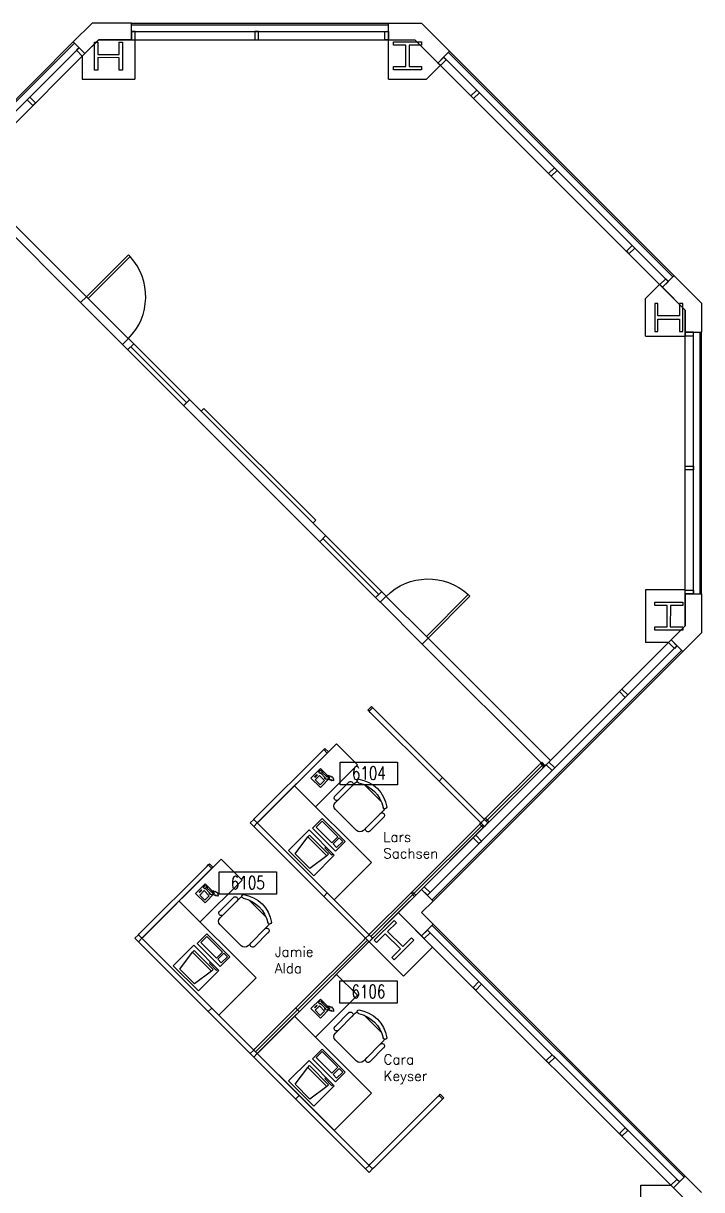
# Model space of a CAD drawing. Header units: inches. Extents: x 843 to 4631, y 843 to 3384.
# Drawn here: x 2972 to 3384, y 2676 to 3384 of the extents above; entities that cross this region are included whole.
import ezdxf
from ezdxf.enums import TextEntityAlignment as Align

# ---------------------------------------------------------------- set-up
doc = ezdxf.new("R2010")
doc.units = ezdxf.units.IN
doc.header["$MEASUREMENT"] = 0
doc.layers.get('0').update_dxf_attribs({"linetype": 'CONTINUOUS'})
for name, color, linetype in [('CHAIRS', 4, 'CONTINUOUS'), ('CPU', 6, 'CONTINUOUS'), ('E-B-FURR', 6, 'CONTINUOUS'), ('E-B-GLAZ', 8, 'CONTINUOUS'), ('E-B-MULL', 8, 'CONTINUOUS'), ('E-B-SHEL', 2, 'CONTINUOUS'), ('E-C-HEAD', 5, 'CONTINUOUS'), ('E-F-DOOR', 3, 'CONTINUOUS'), ('E-S-COLM', 8, 'CONTINUOUS'), ('EMPLOYEE', 1, 'CONTINUOUS'), ('FURNITURE', 3, 'CONTINUOUS'), ('PANELS_201', 6, 'CONTINUOUS'), ('PHONES', 4, 'CONTINUOUS'), ('RMNUM', 40, 'CONTINUOUS')]:
    doc.layers.add(name, color=color, linetype=linetype)
doc.styles.add('ARCHITXT', font='simplex.shx')
doc.styles.add('ROMANS', font='romans', dxfattribs={"width": 0.75, "height": 8})

# ---------------------------------------------------------------- blocks, each defined once
blk = doc.blocks.new('DR-36')
for p, q in [((0, 36), (0, 0)), ((0, 36), (1.5, 36)), ((1.5, 36), (1.5, 0)), ((0, 0), (1.5, 0))]:
    blk.add_line(p, q)
blk.add_arc((0, 0), 36, 0, 87.61406)
blk = doc.blocks.new('RMNUM')
at = {"layer": 'RMNUM'}
blk.add_lwpolyline([(-16.33354, 6.674702), (18.388073, 6.674702), (18.388073, -6.982766), (-16.33354, -6.982766), (-16.33354, 6.674702)], dxfattribs=at)
at = {"layer": 'RMNUM', "style": 'ROMANS', "width": 0.75}
blk.add_attdef('NUMBER', text='', height=8, dxfattribs=at).set_placement((1.027267, 0.114097), align=Align.MIDDLE_CENTER)
blk = doc.blocks.new('DESK2')
for p, q in [((33, 0), (-33, 0)), ((-33, 0), (-33, -68)), ((33, -32), (33, 0)), ((-33, -32), (33, -32)), ((-15, -68), (-15, -32)), ((-33, -68), (-15, -68))]:
    blk.add_line(p, q)
blk = doc.blocks.new('RECTANG')
for p, q in [((1, 1), (0, 1)), ((0, 1), (0, 0)), ((1, 0), (1, 1)), ((0, 0), (1, 0))]:
    blk.add_line(p, q)
blk = doc.blocks.new('IBMAT', base_point=(61, 306))
for p, q in [((75, 307), (75, 306)), ((81, 307), (75, 307)), ((81, 306), (81, 307))]:
    blk.add_line(p, q)
at = {"xscale": 21, "yscale": 17, "zscale": 21}
blk.add_blockref('RECTANG', (61, 306), dxfattribs=at)
blk = doc.blocks.new('KEYBOARD', base_point=(60, 294))
for p, xscale, yscale, zscale in [((60, 294), 19, 8, 19), ((61, 295), 13, 5, 13), ((75, 295), 3, 5, 3)]:
    blk.add_blockref('RECTANG', p, dxfattribs=dict(xscale=xscale, yscale=yscale, zscale=zscale))
blk = doc.blocks.new('COMPUTER')
for p, q in [((-6.64, 16.23), (-8.5, 3.5)), ((6.08, 16.23), (-6.64, 16.23)), ((8, 3.5), (6.08, 16.23)), ((-8.5, 3.5), (-8.5, 2.04)), ((8, 3.5), (-8.5, 3.5)), ((-8.5, 2.04), (8, 2.04)), ((8, 2.04), (8, 3.5))]:
    blk.add_line(p, q)
at = {"xscale": 1.033846153846154, "yscale": 1.033846153846154, "zscale": 1.033846153846154}
for name, p in [('IBMAT', (-10.86, 0)), ('KEYBOARD', (-10.05, -10.5))]:
    blk.add_blockref(name, p, dxfattribs=at)
blk = doc.blocks.new('CHAIR7')
for p, q in [((5.12, 15.04), (17.88, 15.04)), ((0, 9), (0, -9)), ((20, 12), (3, 12)), ((23, -7.44), (23, 7.44)), ((3, -12), (20, -12)), ((5.12, -15), (17.88, -15))]:
    blk.add_line(p, q)
for centre, radius, start, end in [((5.56, 13.54), 1.56, 73.7398, 286.2602), ((17.44, 13.54), 1.56, 253.7398, 106.2602), ((3, 9), 3, 90, 180), ((20, 9), 3, 62.41556, 90), ((22.34, 11.12), 1.1, 53.30994, 212.02741), ((4.82, 0), 19.64, 327.57575, 32.42425), ((7, 0), 20, 323.1301, 36.8699), ((3, -9), 3, 180, 270), ((5.56, -13.5), 1.56, 73.7398, 286.2602), ((17.44, -13.5), 1.56, 253.7398, 106.2602), ((20, -9), 3, 270, 297.58444), ((22.34, -11.12), 1.1, 147.97259, 306.69006)]:
    blk.add_arc(centre, radius, start, end)
blk = doc.blocks.new('FNPHONE')
for p, q in [((-9.1, 0.22), (-9.7, 0.02)), ((-8.9, 0.62), (-9.5, 0.42)), ((-8.7, 1.02), (-9.3, 0.82)), ((-8.5, 1.42), (-9.1, 1.22)), ((-8.3, 1.82), (-8.9, 1.62)), ((-7.14, 0.56), (-7.5, -0.58)), ((-7.29, 6.54), (-7.29, 1.54)), ((-6.29, 6.54), (-6.29, 1.54)), ((-3.87, 4.85), (-3.87, 4.85)), ((-3.87, 3.91), (-3.87, 3.91)), ((-3.87, 2.97), (-3.87, 2.97)), ((-3.87, 2.03), (-3.87, 2.03)), ((-2.94, 4.85), (-2.94, 4.85)), ((-2.94, 3.91), (-2.94, 3.91)), ((-2.94, 2.97), (-2.94, 2.97)), ((-2.94, 2.03), (-2.94, 2.03)), ((-2, 4.85), (-2, 4.85)), ((-2, 3.91), (-2, 3.91)), ((-2, 2.97), (-2, 2.97)), ((-2, 2.03), (-2, 2.03)), ((-9.3, -0.18), (-9.9, -0.38)), ((-9.3, -0.58), (-9.9, -0.78)), ((-9.3, -0.98), (-9.9, -1.18)), ((-9.3, -1.38), (-9.9, -1.58)), ((-9.1, -1.78), (-9.7, -1.98)), ((-8.9, -2.18), (-9.5, -2.38)), ((-8.43, -2.46), (-9.03, -2.66)), ((-7.9, -1.98), (-8.5, -2.18)), ((-7.7, -1.58), (-8.3, -1.78)), ((-7.5, -1.18), (-8.1, -1.38)), ((-7.3, -0.78), (-7.9, -0.98))]:
    blk.add_line(p, q)
for centre, start, end in [((-6.79, 6.54), 298.49146, 241.50854), ((-6.79, 1.54), 118.49146, 61.50854)]:
    blk.add_arc(centre, 1.05, start, end)
for p, xscale, yscale, zscale in [((-8.21, 0), 8.20528234483245, 8.104073169521023, 8.20528234483245), ((-4.03, 6.72), 2.03125, 0.46875, 2.03125), ((-4.81, 1.25), 3.75, 4.375, 3.75)]:
    blk.add_blockref('RECTANG', p, dxfattribs=dict(xscale=xscale, yscale=yscale, zscale=zscale))

msp = doc.modelspace()

# ---------------------------------------------------------------- linework, layer by layer
at = {"layer": 'E-B-FURR'}
for p, q in [((3018.02, 3374), (2858.14, 3214)), ((3018.02, 3374), (3194, 3374)), ((3040, 3374), (3040, 3350)), ((3216.93, 3366.93), (3366.93, 3216.93)), ((3008, 3363.86), (3008, 3350)), ((3216.93, 3350), (3225.39, 3358.46)), ((3008, 3350), (3040, 3350)), ((3194, 3350), (3216.93, 3350)), ((3293.7, 3290.16), (3290.16, 3293.7)), ((3007.07, 3214.46), (2934.94, 3286.59)), ((3010.6, 3218), (2938.48, 3290.12)), ((3350, 3216.93), (3358.46, 3225.39)), ((3350, 3194), (3350, 3216.93)), ((3188.98, 3032.55), (3032.52, 3189.01)), ((3192.51, 3036.09), (3036.06, 3192.54)), ((3374, 3018.14), (3374, 3194)), ((3149.79, 3082.23), (3081.91, 3150.12)), ((3374, 3040), (3349.84, 3040)), ((3349.84, 3040), (3349.84, 3008)), ((3374, 3018.14), (3214, 2858.14)), ((3292.21, 2936.39), (3217.97, 3010.63)), ((3288.68, 2932.85), (3214.43, 3007.1)), ((3364, 3008), (3349.84, 3008)), ((3289.65, 2933.82), (3288.68, 2932.85)), ((3291.24, 2935.41), (3292.21, 2936.39)), ((3203.04, 2805.46), (3182.18, 2826.32)), ((3366.93, 2676.93), (3220.72, 2823.14))]:
    msp.add_line(p, q, dxfattribs=at)
for points in [[(3194, 3350), (3194, 3374), (3209.86, 3374), (3216.93, 3366.93)], [(3010.6, 3218), (3007.07, 3214.46)], [(3350, 3194), (3374, 3194), (3374, 3209.86), (3366.93, 3216.93)], [(3036.06, 3192.54), (3032.52, 3189.01)], [(3081.91, 3150.12), (3080.34, 3148.55)], [(3149.79, 3082.23), (3148.22, 3080.66)], [(3192.51, 3036.09), (3188.98, 3032.55)], [(3217.97, 3010.63), (3214.43, 3007.1)], [(3182.18, 2826.32), (3199.86, 2844)], [(3199.86, 2844), (3220.72, 2823.14)], [(3203.04, 2805.46), (3220.72, 2823.14)], [(3374, 2669.86), (3374, 2646.52), (3347, 2646.52), (3347, 2678.52), (3365.34, 2678.52)]]:
    msp.add_lwpolyline(points, dxfattribs=at)
at = {"layer": 'E-B-GLAZ'}
for p, q in [((3037.91, 3384), (3194, 3384)), ((3037.91, 3383), (3194, 3383)), ((3037.91, 3379), (3194, 3379)), ((3002.62, 3372.74), (2851.07, 3221.07)), ((3003.33, 3372.03), (2851.78, 3220.36)), ((3006.16, 3369.2), (2854.61, 3217.54)), ((3230.27, 3366.32), (3366.55, 3230.03)), ((3230.98, 3367.02), (3367.26, 3230.74)), ((3227.44, 3363.49), (3363.72, 3227.2)), ((3383, 3037.58), (3383, 3196.4)), ((3384, 3037.58), (3384, 3196.4)), ((3379, 3037.58), (3379, 3194)), ((3069.58, 3151.8), (3073.12, 3155.34)), ((3186.15, 3035.3), (3189.69, 3038.84)), ((3369.01, 3006.08), (3217.54, 2854.61)), ((3371.84, 3003.26), (3220.36, 2851.78)), ((3372.55, 3002.55), (3221.07, 2851.07)), ((3370.46, 2680.46), (3217.54, 2833.39)), ((3373.29, 2683.29), (3220.36, 2836.22)), ((3374, 2684), (3221.07, 2836.93))]:
    msp.add_line(p, q, dxfattribs=at)
for points in [[(3073.12, 3155.34), (3069.58, 3151.8), (3071.45, 3153.67), (3037.51, 3187.61), (3039.18, 3189.28), (3035.64, 3185.74)], [(3189.69, 3038.84), (3186.15, 3035.3), (3188.02, 3037.17), (3154.08, 3071.11), (3155.75, 3072.78), (3152.21, 3069.24)]]:
    msp.add_lwpolyline(points, dxfattribs=at)
at = {"layer": 'E-B-MULL'}
for points in [[(3037.91, 3379), (3037.91, 3374), (3040.16, 3374), (3040.16, 3379)], [(3112.88, 3379), (3112.88, 3374), (3115.12, 3374), (3115.12, 3379)], [(3194, 3379), (3194, 3374), (3191.75, 3374), (3191.75, 3379)], [(3004.56, 3367.61), (3008.1, 3364.07), (3009.69, 3365.67), (3006.16, 3369.2)], [(3228.98, 3361.85), (3225.44, 3358.31), (3223.85, 3359.9), (3227.39, 3363.44)], [(3249.1, 3341.83), (3245.57, 3338.29), (3243.98, 3339.88), (3247.51, 3343.42)], [(2974.66, 3337.58), (2978.19, 3334.05), (2979.78, 3335.64), (2976.25, 3339.17)], [(3296.26, 3294.67), (3292.72, 3291.13), (3291.13, 3292.72), (3294.67, 3296.26)], [(3341.83, 3249.1), (3338.29, 3245.57), (3339.88, 3243.98), (3343.42, 3247.51)], [(3363.81, 3227.29), (3360.28, 3223.76), (3358.69, 3225.35), (3362.22, 3228.89)], [(3379, 3196.4), (3374, 3196.4), (3374, 3194.15), (3379, 3194.15)], [(3379, 3112.88), (3374, 3112.88), (3374, 3115.12), (3379, 3115.12)], [(3379, 3037.58), (3374, 3037.58), (3374, 3039.83), (3379, 3039.83)], [(3367.42, 3004.49), (3363.89, 3008.03), (3365.48, 3009.62), (3369.01, 3006.08)], [(3337.58, 2974.66), (3334.05, 2978.19), (3335.64, 2979.78), (3339.17, 2976.25)], [(3293.2, 2930.28), (3289.67, 2933.81), (3291.26, 2935.4), (3294.8, 2931.87)], [(3250.42, 2887.49), (3246.88, 2891.02), (3245.29, 2889.43), (3248.83, 2885.9)], [(3217.54, 2854.61), (3214, 2858.14), (3215.59, 2859.73), (3219.13, 2856.2)], [(3217.54, 2833.39), (3214, 2829.86), (3215.59, 2828.27), (3219.13, 2831.8)], [(3250.42, 2800.51), (3246.88, 2796.98), (3245.29, 2798.57), (3248.83, 2802.1)], [(3293.2, 2757.72), (3289.67, 2754.19), (3291.26, 2752.6), (3294.8, 2756.13)], [(3337.58, 2713.34), (3334.05, 2709.81), (3335.64, 2708.22), (3339.17, 2711.75)], [(3368.87, 2682.06), (3365.34, 2678.52), (3366.93, 2676.93), (3370.46, 2680.46)]]:
    msp.add_lwpolyline(points, close=True, dxfattribs=at)
at = {"layer": 'E-B-SHEL'}
for p, q in [((3002.62, 3372.74), (3014, 3384)), ((3037.91, 3384), (3014, 3384)), ((3037.91, 3374), (3037.91, 3384)), ((3194, 3374), (3194, 3384)), ((3194, 3384), (3214, 3384)), ((3230.98, 3367.02), (3214, 3384)), ((3009.69, 3365.67), (3002.62, 3372.74)), ((3009.69, 3365.67), (3018.14, 3374)), ((3037.91, 3374), (3018.14, 3374)), ((3194, 3374), (3209.86, 3374)), ((3223.9, 3359.95), (3209.86, 3374)), ((3223.85, 3359.9), (3230.98, 3367.02)), ((3367.35, 3230.83), (3360.28, 3223.76)), ((3384, 3214), (3367.26, 3230.74)), ((3374, 3209.86), (3360.33, 3223.74)), ((3374, 3209.86), (3374, 3194)), ((3384, 3214), (3384, 3196.4)), ((3374, 3196.4), (3384, 3196.4)), ((3374, 3037.58), (3384, 3037.58)), ((3374, 3037.58), (3374, 3018.14)), ((3384, 3037.58), (3384, 3014)), ((3365.48, 3009.62), (3374, 3018.14)), ((3372.55, 3002.55), (3384, 3014)), ((3365.48, 3009.62), (3372.55, 3002.55)), ((3214, 2858.14), (3199.86, 2844)), ((3221.07, 2851.07), (3214, 2858.14)), ((3221.07, 2851.07), (3214, 2844)), ((3214, 2829.86), (3199.86, 2844)), ((3221.07, 2836.93), (3214, 2844)), ((3221.07, 2836.93), (3214, 2829.86)), ((3366.93, 2676.93), (3374, 2684)), ((3374, 2684), (3384, 2674)), ((3366.93, 2676.93), (3374, 2669.86))]:
    msp.add_line(p, q, dxfattribs=at)
at = {"layer": 'E-C-HEAD'}
for p, q in [((3035.97, 3192.55), (3010.55, 3218.03)), ((3007.01, 3214.5), (3032.44, 3189.01)), ((3214.47, 3007.04), (3188.99, 3032.47)), ((3192.52, 3036), (3218, 3010.57))]:
    msp.add_line(p, q, dxfattribs=at)
at = {"layer": 'E-S-COLM'}
for points in [[(3017.49, 3355.65), (3015.49, 3355.66), (3015.51, 3372.66), (3017.51, 3372.65), (3017.5, 3365.15), (3030.5, 3365.13), (3030.51, 3372.63), (3032.51, 3372.63), (3032.49, 3355.63), (3030.49, 3355.63), (3030.5, 3363.13), (3017.5, 3363.15)], [(3196.97, 3370.75), (3196.98, 3372.75), (3213.98, 3372.72), (3213.97, 3370.72), (3206.47, 3370.73), (3206.46, 3357.73), (3213.96, 3357.72), (3213.95, 3355.72), (3196.95, 3355.75), (3196.96, 3357.75), (3204.46, 3357.73), (3204.47, 3370.73)], [(3370.5, 3196.96), (3372.5, 3196.96), (3372.5, 3213.96), (3370.5, 3213.96), (3370.5, 3206.46), (3357.5, 3206.46), (3357.5, 3213.96), (3355.5, 3213.96), (3355.5, 3196.96), (3357.5, 3196.96), (3357.5, 3204.46), (3370.5, 3204.46)], [(3355.5, 3030.51), (3355.5, 3032.51), (3372.5, 3032.49), (3372.5, 3030.49), (3365, 3030.5), (3364.98, 3017.5), (3372.48, 3017.49), (3372.48, 3015.49), (3355.48, 3015.51), (3355.48, 3017.51), (3362.98, 3017.5), (3363, 3030.5)], [(3198.72, 2837.91), (3197.31, 2839.33), (3185.29, 2827.31), (3186.7, 2825.89), (3192, 2831.2), (3201.2, 2822), (3195.89, 2816.7), (3197.31, 2815.29), (3209.33, 2827.31), (3207.91, 2828.72), (3202.61, 2823.42), (3193.42, 2832.61)]]:
    msp.add_lwpolyline(points, close=True, dxfattribs=at)
at = {"layer": 'PANELS_201', "linetype": 'Continuous'}
for p, q in [((3250.06, 2898.45), (3252.18, 2896.33)), ((3254.31, 2898.45), (3252.18, 2900.57)), ((3209.76, 2853.9), (3207.64, 2856.02))]:
    msp.add_line(p, q, dxfattribs=at)
for points in [[(3182.89, 2965.62), (3182.18, 2966.33), (3181.47, 2967.04), (3183.59, 2969.16), (3185.01, 2967.74)], [(3184.3, 2968.45), (3182.18, 2966.33)], [(3226.02, 2926.73), (3185.01, 2967.74)], [(3223.9, 2924.61), (3182.89, 2965.62)], [(3112.88, 2901.28), (3153.9, 2942.29)], [(3115.01, 2899.15), (3156.02, 2940.17)], [(3153.9, 2942.29), (3154.6, 2942.99), (3155.31, 2943.7), (3157.43, 2941.58), (3156.02, 2940.17)], [(3156.72, 2940.87), (3154.6, 2942.99)], [(3285.42, 2933.8), (3252.89, 2901.28)], [(3287.19, 2933.45), (3253.24, 2899.51)], [(3285.5, 2933.95), (3286.24, 2934.62), (3286.98, 2935.29), (3288.99, 2933.06), (3287.5, 2931.72)], [(3288.25, 2932.39), (3286.24, 2934.62)], [(3224.61, 2923.9), (3226.73, 2926.02)], [(3227.44, 2925.32), (3226.02, 2926.73)], [(3251.48, 2901.28), (3227.44, 2925.32)], [(3287.54, 2931.68), (3255.01, 2899.15)], [(3225.31, 2923.2), (3223.9, 2924.61)], [(3249.36, 2899.15), (3225.31, 2923.2)], [(3112.18, 2900.57), (3110.06, 2898.45), (3112.18, 2896.33)], [(3115.01, 2899.15), (3114.3, 2898.45), (3112.18, 2900.57), (3112.88, 2901.28)], [(3112.88, 2895.62), (3112.18, 2896.33), (3114.3, 2898.45), (3115.01, 2897.74)], [(3156.02, 2856.73), (3115.01, 2897.74)], [(3249.36, 2897.74), (3208.34, 2856.73)], [(3251.12, 2897.39), (3208.7, 2854.96)], [(3251.48, 2901.28), (3252.18, 2900.57), (3250.06, 2898.45), (3249.36, 2899.15)], [(3252.89, 2897.03), (3252.18, 2896.33), (3251.48, 2895.62), (3249.36, 2897.74), (3250.77, 2899.15)], [(3249.36, 2897.74), (3250.06, 2898.45), (3252.18, 2896.33), (3251.48, 2895.62)], [(3251.48, 2899.86), (3252.18, 2900.57), (3252.89, 2901.28), (3255.01, 2899.15), (3253.6, 2897.74)], [(3255.01, 2899.15), (3254.31, 2898.45), (3252.18, 2900.57), (3252.89, 2901.28)], [(3254.31, 2898.45), (3252.18, 2896.33)], [(3153.9, 2854.61), (3112.88, 2895.62)], [(3251.48, 2895.62), (3210.46, 2854.61)], [(3042.88, 2831.27), (3083.89, 2872.28)], [(3045, 2829.15), (3086.01, 2870.16)], [(3083.89, 2872.28), (3084.6, 2872.99), (3085.31, 2873.7), (3087.43, 2871.58), (3086.01, 2870.16)], [(3086.72, 2870.87), (3084.6, 2872.99)], [(3155.31, 2853.19), (3153.9, 2854.61)], [(3154.6, 2853.9), (3156.72, 2856.02)], [(3157.43, 2855.31), (3156.02, 2856.73)], [(3181.47, 2831.27), (3157.43, 2855.31)], [(3206.93, 2855.31), (3182.89, 2831.27)], [(3208.7, 2854.96), (3183.24, 2829.5)], [(3206.93, 2855.31), (3207.64, 2856.02), (3208.34, 2856.73), (3210.46, 2854.61), (3209.05, 2853.19)], [(3208.34, 2856.73), (3206.93, 2855.31)], [(3209.76, 2853.9), (3207.64, 2856.02)], [(3210.46, 2854.61), (3209.05, 2853.19)], [(3179.35, 2829.15), (3155.31, 2853.19)], [(3209.05, 2853.19), (3185.01, 2829.15)], [(3042.17, 2830.56), (3040.05, 2828.44), (3042.17, 2826.32)], [(3045, 2829.15), (3044.29, 2828.44), (3042.17, 2830.56), (3042.88, 2831.27)], [(3042.88, 2825.62), (3042.17, 2826.32), (3044.29, 2828.44), (3045, 2827.74)], [(3086.01, 2786.72), (3045, 2827.74)], [(3138.34, 2786.72), (3179.35, 2827.74)], [(3138.69, 2784.96), (3181.12, 2827.38)], [(3181.47, 2831.27), (3182.18, 2830.56), (3180.06, 2828.44), (3179.35, 2829.15)], [(3179.35, 2827.74), (3180.06, 2828.44), (3182.18, 2826.32), (3181.47, 2825.62)], [(3185.01, 2829.15), (3184.3, 2828.44), (3182.18, 2830.56), (3182.89, 2831.27)], [(3184.3, 2828.44), (3182.18, 2826.32)], [(3083.89, 2784.6), (3042.88, 2825.62)], [(3140.46, 2784.6), (3181.47, 2825.62)], [(3085.31, 2783.19), (3083.89, 2784.6)], [(3084.6, 2783.9), (3086.72, 2786.02)], [(3087.43, 2785.31), (3086.01, 2786.72)], [(3111.47, 2761.27), (3087.43, 2785.31)], [(3112.88, 2761.27), (3136.93, 2785.31)], [(3113.24, 2759.5), (3138.69, 2784.96)], [(3136.93, 2785.31), (3138.34, 2786.72)], [(3137.63, 2786.02), (3139.75, 2783.9)], [(3139.05, 2783.19), (3140.46, 2784.6)], [(3109.35, 2759.15), (3085.31, 2783.19)], [(3115.01, 2759.15), (3139.05, 2783.19)], [(3111.47, 2761.27), (3112.18, 2760.56), (3110.06, 2758.44), (3109.35, 2759.15)], [(3112.18, 2756.32), (3110.06, 2758.44)], [(3115.01, 2759.15), (3114.3, 2758.44), (3112.18, 2760.56), (3112.88, 2761.27)], [(3112.88, 2755.61), (3112.18, 2756.32), (3114.3, 2758.44), (3115.01, 2757.73)], [(3136.93, 2731.57), (3112.88, 2755.61)], [(3139.05, 2733.69), (3115.01, 2757.73)], [(3140.46, 2732.28), (3139.05, 2733.69)], [(3223.9, 2732.28), (3224.61, 2732.98), (3225.31, 2733.69), (3227.44, 2731.57), (3226.02, 2730.16)], [(3138.34, 2730.16), (3136.93, 2731.57)], [(3137.63, 2730.86), (3139.75, 2732.98)], [(3179.35, 2689.14), (3138.34, 2730.16)], [(3181.47, 2691.26), (3140.46, 2732.28)], [(3223.9, 2732.28), (3182.89, 2691.26)], [(3226.02, 2730.16), (3185.01, 2689.14)], [(3226.73, 2730.86), (3224.61, 2732.98)], [(3181.47, 2691.26), (3182.18, 2690.56), (3180.06, 2688.44), (3179.35, 2689.14)], [(3185.01, 2689.14), (3184.3, 2688.44), (3182.18, 2690.56), (3182.89, 2691.26)], [(3180.06, 2688.44), (3182.18, 2686.32), (3184.3, 2688.44)]]:
    msp.add_lwpolyline(points, dxfattribs=at)

# ---------------------------------------------------------------- block references
for p, values in [((3181.01, 2928.64), {'NUMBER': '6104'}), ((3107.54, 2862.11), {'NUMBER': '6105'}), ((3180.74, 2795.97), {'NUMBER': '6106'})]:
    msp.add_blockref('RMNUM', p).add_auto_attribs(values)
at = {"layer": 'CHAIRS', "lineweight": -3, "xscale": -1, "rotation": 225}
for p in [(3168.09, 2900.25), (3098.09, 2830.25), (3168.09, 2760.24)]:
    msp.add_blockref('CHAIR7', p, dxfattribs=at)
at = {"layer": 'CPU', "lineweight": -3, "xscale": -1, "rotation": 134.9999999999999}
for p in [(3153.39, 2886.55), (3083.39, 2816.54), (3153.39, 2746.54)]:
    msp.add_blockref('COMPUTER', p, dxfattribs=at)
at = {"layer": 'E-F-DOOR', "rotation": 314.941311}
msp.add_blockref('DR-36', (3010.6, 3218), dxfattribs=at)
at = {"layer": 'E-F-DOOR', "xscale": -1, "rotation": 315.058689}
msp.add_blockref('DR-36', (3217.97, 3010.63), dxfattribs=at)
at = {"layer": 'FURNITURE', "lineweight": -3, "xscale": -1, "rotation": 134.9999999999999}
for p in [(3137.63, 2875.11), (3067.63, 2805.11), (3137.63, 2735.11)]:
    msp.add_blockref('DESK2', p, dxfattribs=at)
at = {"layer": 'PHONES', "lineweight": -3, "xscale": -1, "rotation": 45}
for p in [(3152.61, 2920), (3082.61, 2849.99), (3152.61, 2779.99)]:
    msp.add_blockref('FNPHONE', p, dxfattribs=at)

# ---------------------------------------------------------------- texts
at = {"layer": 'EMPLOYEE', "lineweight": -3, "char_height": 6, "attachment_point": 1, "style": 'ARCHITXT'}
for s, insert, width in [('\\A1;Lars\\PSachsen', (3190.75, 2892.97), 31.6658), ('\\A1;Jamie\\PAlda', (3124.96, 2823.23), 21.7858), ('\\A1;Cara\\PKeyser', (3190.94, 2757.87), 25.588)]:
    msp.add_mtext(s, dxfattribs=dict(at, insert=insert, width=width))

doc.saveas('drawing.dxf')
